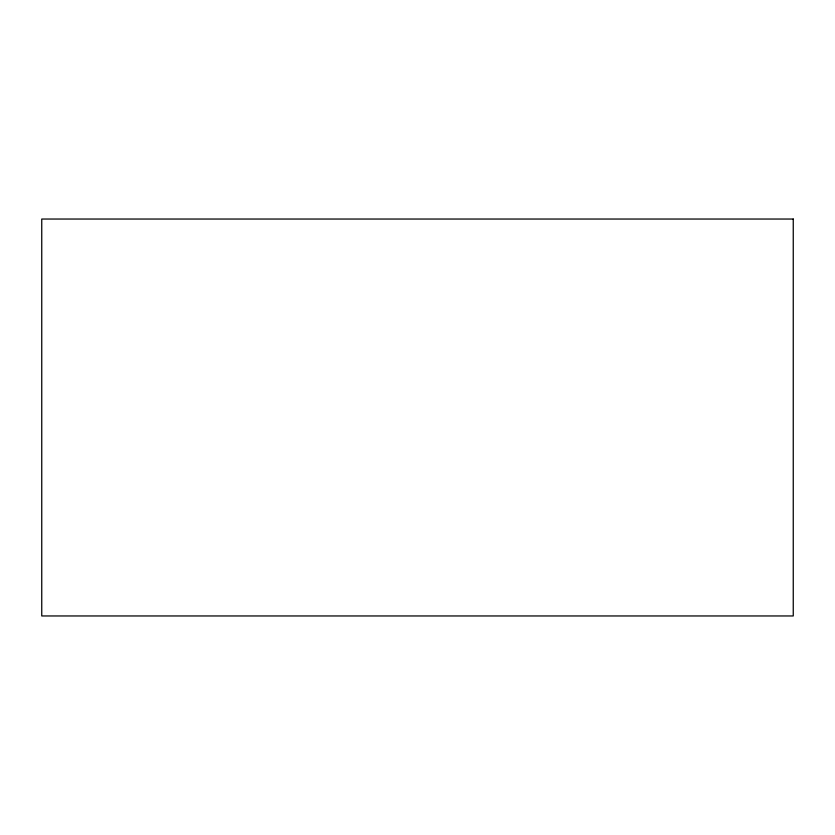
<?xml version="1.0" encoding="UTF-8"?>
<svg xmlns="http://www.w3.org/2000/svg" width="835" height="835" viewBox="0 0 835 835"><rect width="100%" height="100%" fill="white"/><g stroke="black" fill="none" stroke-linecap="round" stroke-linejoin="round"><path stroke-width="1.25" d="M793.25 219.041L41.75 219.041L41.75 615.959L793.25 615.959L793.25 219.041"/></g></svg>
